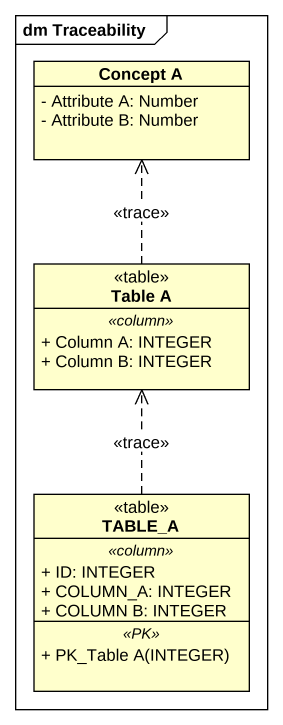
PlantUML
@startuml
mainframe dm Traceability
hide circle
hide empty members
skinparam classAttributeIconSize 0
class "Concept A" as Concept_A {
  - Attribute A: Number
  - Attribute B: Number
}
class "Table A" as Table_A <<table>> {
  .. <<column>> ..
  + Column A: INTEGER
  + Column B: INTEGER
}
class TABLE_A <<table>> {
  .. <<column>> ..
  + ID: INTEGER
  + COLUMN_A: INTEGER
  + COLUMN B: INTEGER
  .. <<PK>> ..
  + PK_Table A(INTEGER)
}
Table_A .up.> Concept_A : <<trace>>
TABLE_A .up.> Table_A : <<trace>>
@enduml
